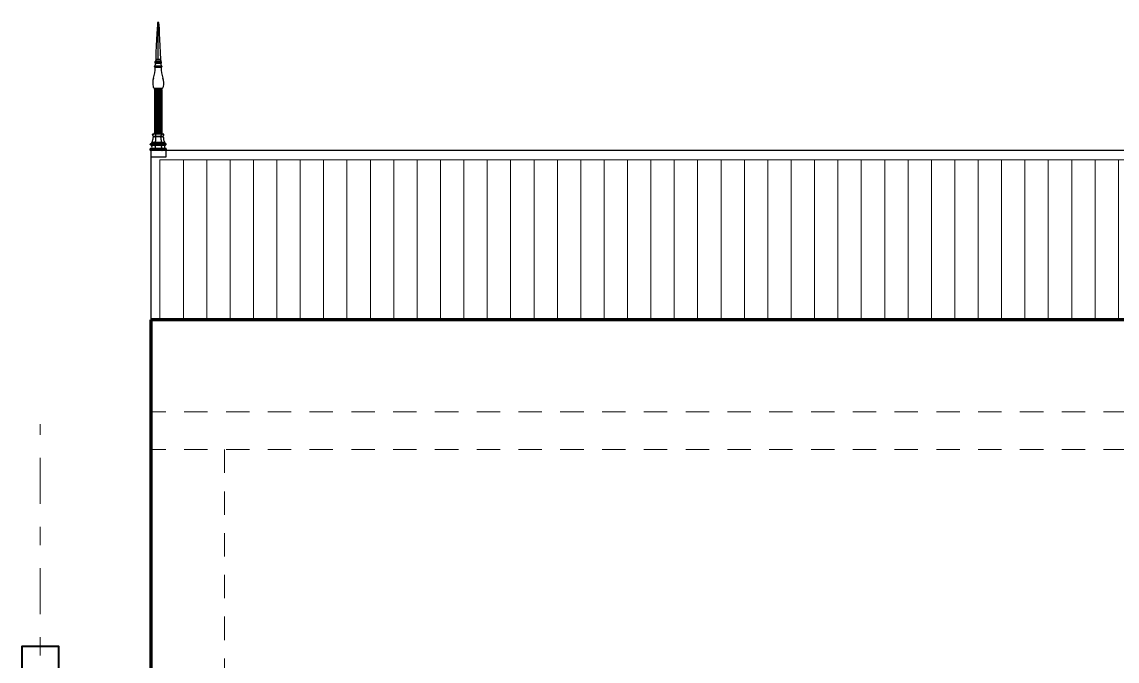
# Model space of a CAD drawing. Header units: millimetres. Extents: x 1119.4 to 1171.3, y 270.1 to 301.5.
# Drawn here: x 1131.19 to 1137.14, y 275.96 to 279.44 of the extents above; entities that cross this region are included whole.
import ezdxf

# ---------------------------------------------------------------- set-up
doc = ezdxf.new("R2010")
doc.units = ezdxf.units.MM
doc.linetypes.add('DASHDOT', pattern=[1, 0.5, -0.25, 0, -0.25])
doc.linetypes.add('TRAZOS2', pattern=[9.524999999999999, 6.349999999999999, -3.174999999999999])
for name, color, linetype, lineweight in [('005', 250, 'Continuous', 5), ('02', 196, 'Continuous', 20), ('03', 116, 'Continuous', 30), ('04', 20, 'Continuous', 40), ('08', 252, 'Continuous', 80), ('ejes', 252, 'DASHDOT', 15), ('seg', 251, 'TRAZOS2', 20)]:
    doc.layers.add(name, color=color, linetype=linetype, lineweight=lineweight)

msp = doc.modelspace()

# ---------------------------------------------------------------- hatches: boundary and pattern name
at = {"layer": '02'}
h = msp.add_hatch(dxfattribs=at)
h.set_pattern_fill('LINE', color=24, scale=0.04, angle=90, style=0)
h.set_pattern_definition([(90, (1131.943868977029, 277.8151396720377), (-0.127, 7.776250346772096e-18), [])])
h.paths.add_polyline_path([(1131.943868977029, 278.6850524880796), (1131.943868977029, 277.8151396720377), (1138.895076804749, 277.8151396720377), (1137.656659254134, 278.6850524880796)])

# ---------------------------------------------------------------- linework, layer by layer
at = {"layer": '005'}
msp.add_line((1131.893868977029, 277.1101314511987), (1131.893868977029, 275.9604183417381), dxfattribs=at)
at = {"layer": '02'}
msp.add_line((1131.893868977029, 277.3151396720376), (1131.893868977029, 277.1101314511987), dxfattribs=at)
at = {"layer": '02', "color": 24}
msp.add_lwpolyline([(1131.943868977029, 277.8151396720377), (1131.943868977029, 278.6850524880796), (1137.656659254134, 278.6850524880796), (1138.895076804749, 277.8151396720377)], dxfattribs=at)
at = {"layer": '03', "color": 30}
for p, q in [((1131.93439003851, 279.2303193354795), (1131.93439003851, 279.4350423244633)), ((1131.94626503851, 279.2303193354795), (1131.92251503851, 279.2303193354795)), ((1131.94626503851, 279.2290693354795), (1131.92251503851, 279.2290693354795)), ((1131.95314003851, 279.1945693254795), (1131.91564003851, 279.1945693254795)), ((1131.95314003851, 279.1895693254795), (1131.91564003851, 279.1895693254795)), ((1131.95126503851, 279.2153193354795), (1131.917515038509, 279.2153193354795)), ((1131.95126503851, 279.2115693354796), (1131.917515038509, 279.2115693354796)), ((1131.95064003851, 279.2190693354795), (1131.91814003851, 279.2190693354795)), ((1131.91814003851, 279.2153193354795), (1131.91814003851, 279.2190693354795)), ((1131.91814003851, 279.2110693404794), (1131.91814003851, 279.2115693354796)), ((1131.95064003851, 279.1870693254796), (1131.91814003851, 279.1870693254796)), ((1131.91814003851, 279.1869843354796), (1131.91814003851, 279.1870693254796)), ((1131.94914010351, 279.2095693254795), (1131.91963997851, 279.2095693254795)), ((1131.95064003851, 279.2153193354795), (1131.95064003851, 279.2190693354795)), ((1131.95064003851, 279.2110693404794), (1131.95064003851, 279.2115693354796)), ((1131.95064003851, 279.1869843354796), (1131.95064003851, 279.1870693254796)), ((1131.91427010351, 279.0674766759923), (1131.91427010351, 278.8250524880793)), ((1131.953137622079, 279.0720694953736), (1131.915637622079, 279.0720694953736)), ((1131.953137622079, 279.0670694953736), (1131.915637622079, 279.0670694953736)), ((1131.915638352769, 279.0720694953736), (1131.953136891388, 279.0720694953736)), ((1131.915638352769, 279.0670090559976), (1131.915638352769, 278.8275524880794)), ((1131.950637622079, 279.0645694953737), (1131.918137622079, 279.0645694953737)), ((1131.918137622079, 279.0644845053737), (1131.918137622079, 279.0645694953737)), ((1131.920255801383, 279.0645694953737), (1131.920255801383, 278.8275524880794)), ((1131.927316243012, 279.0645694953737), (1131.927316243012, 278.8275524880794)), ((1131.93439003851, 279.0645694953737), (1131.93439003851, 278.8250524880793)), ((1131.941459001146, 279.0645694953737), (1131.941459001146, 278.8275524880794)), ((1131.948519442775, 279.0645694953737), (1131.948519442775, 278.8275524880794)), ((1131.950637622079, 279.0644845053737), (1131.950637622079, 279.0645694953737)), ((1131.953136891389, 279.067009055997), (1131.953136891388, 278.8300524880793)), ((1131.95450509351, 279.0674766451915), (1131.95450509351, 278.8250524880793)), ((1131.903243977029, 278.8219274880794), (1131.903243977029, 278.8231774880793)), ((1131.963868977029, 278.8250524880793), (1131.905118977029, 278.8250524880793)), ((1131.958868977028, 278.8100524880794), (1131.909139057029, 278.8100524880794)), ((1131.957618977029, 278.8275524880794), (1131.911368977029, 278.8275524880794)), ((1131.911368977029, 278.8269274880794), (1131.911368977029, 278.8275524880794)), ((1131.956368977029, 278.8125524880794), (1131.912618977029, 278.8125524880794)), ((1131.953243977029, 278.8300524880793), (1131.915743977029, 278.8300524880793)), ((1131.915743977029, 278.8294274880793), (1131.915743977029, 278.8300524880793)), ((1131.918868977029, 278.8231774880793), (1131.918868977029, 278.8219274880794)), ((1131.922929037029, 278.8275524880794), (1131.922694052029, 278.8269274880794)), ((1131.925118977029, 278.8300524880793), (1131.924883992029, 278.8294274880793)), ((1131.943868977029, 278.8300524880793), (1131.944098927029, 278.8294274880793)), ((1131.946054037029, 278.8275524880794), (1131.946289022029, 278.8269274880794)), ((1131.950118977029, 278.8231774880793), (1131.950118977029, 278.8219274880794)), ((1131.953243977029, 278.8294274880793), (1131.953243977029, 278.8300524880793)), ((1131.957618977029, 278.8269274880794), (1131.957618977029, 278.8275524880794)), ((1131.965743977029, 278.8219274880794), (1131.965743977029, 278.8231774880793)), ((1131.891368977029, 278.7688024880794), (1131.891368977029, 278.7700524880794)), ((1131.977616537029, 278.7450524880793), (1131.891368977029, 278.7450524880793)), ((1131.975118977029, 278.7725524880793), (1131.893868977029, 278.7725524880793)), ((1131.975118977029, 278.7475524880792), (1131.893868977029, 278.7475524880792)), ((1131.973243977029, 278.7650524880794), (1131.895118977029, 278.7650524880794)), ((1131.895743977029, 278.7725524880793), (1131.895743977029, 278.7744274880794)), ((1131.895743977029, 278.7644274880794), (1131.895743977029, 278.7650524880794)), ((1131.971368977029, 278.7625524880793), (1131.897618977029, 278.7625524880793)), ((1131.898288992029, 278.7679619980794), (1131.898288992029, 278.7700524880794)), ((1131.969493977029, 278.7775524880793), (1131.898868977029, 278.7775524880793)), ((1131.899493977029, 278.7775524880793), (1131.899493977029, 278.7800524880794)), ((1131.969493977029, 278.7800524880794), (1131.899493977029, 278.7800524880794)), ((1131.903498952029, 278.7679619980794), (1131.903498952029, 278.7700524880794)), ((1131.908718987029, 278.7679619980794), (1131.908718987029, 278.7700524880794)), ((1131.913924062029, 278.7688024880794), (1131.913924062029, 278.7700524880794)), ((1131.915118977029, 278.7725524880793), (1131.915118977029, 278.7744274880794)), ((1131.916993977029, 278.7775524880793), (1131.916993977029, 278.7800524880794)), ((1131.924078942029, 278.7677689730793), (1131.924078942029, 278.7702349830794)), ((1131.934493977029, 278.7677689730793), (1131.934493977029, 278.7702349830794)), ((1131.944903982029, 278.7677689730793), (1131.944903982029, 278.7702349830794)), ((1131.951993977029, 278.7775524880793), (1131.951993977029, 278.7800524880794)), ((1131.953868977029, 278.7725524880793), (1131.953868977029, 278.7744274880794)), ((1131.955059012029, 278.7688024880794), (1131.955059012029, 278.7700524880794)), ((1131.960263937029, 278.7679619980794), (1131.960263937029, 278.7700524880794)), ((1131.965483967029, 278.7679619980794), (1131.965483967029, 278.7700524880794)), ((1131.969493977029, 278.7775524880793), (1131.969493977029, 278.7800524880794)), ((1131.970693932029, 278.7679619980794), (1131.970693932029, 278.7700524880794)), ((1131.973243977029, 278.7725524880793), (1131.973243977029, 278.7744274880794)), ((1131.973243977029, 278.7644274880794), (1131.973243977029, 278.7650524880794)), ((1131.977618977029, 278.7688024880794), (1131.977618977029, 278.7700524880794)), ((1131.977618977029, 278.7375524880794), (1131.891368977029, 278.7375524880794)), ((1131.975118977029, 278.7350524880794), (1131.893868977029, 278.7350524880794)), ((1131.893868977029, 278.7350524880793), (1131.893868977029, 278.7000925134422)), ((1131.975118977029, 278.7000925134423), (1131.893868977029, 278.7000925134423)), ((1131.975118977029, 278.7350524880793), (1131.975118977029, 278.7000925134423))]:
    msp.add_line(p, q, dxfattribs=at)
at = {"layer": '03'}
for p, q in [((1137.672465315303, 278.7350524880796), (1131.893868977029, 278.7350524880795)), ((1131.893868977029, 278.7350524880795), (1131.893868977029, 277.3151396720376))]:
    msp.add_line(p, q, dxfattribs=at)
at = {"layer": '03', "color": 30}
for points in [[(1131.920288962029, 278.8073714830794), (1131.920181232029, 278.8053330980794), (1131.920068932029, 278.8032949830792), (1131.919954032029, 278.8012570930794), (1131.919833942029, 278.7992194730793), (1131.919703177029, 278.7971824230793), (1131.919564017029, 278.7951459880794), (1131.919417992029, 278.7931100080793), (1131.919258992029, 278.7910749780793), (1131.919061697029, 278.7888793180792), (1131.918868977029, 278.7870119830794), (1131.918780172029, 278.7862847880793), (1131.918684042029, 278.7855584680793), (1131.918580892029, 278.7848334080793), (1131.918464012029, 278.7841109830794), (1131.918328512029, 278.7833921430794), (1131.918178977029, 278.7826744830794), (1131.918010212029, 278.7819586180793), (1131.917774007029, 278.7812684980794), (1131.917429462029, 278.7806321680794), (1131.916993977029, 278.7800524880794)], [(1131.918868977029, 278.8231774880793), (1131.918885457029, 278.8233053930794), (1131.918903922029, 278.8234329980794), (1131.918925132029, 278.8235598730794), (1131.918948937029, 278.8236864830794), (1131.918977162029, 278.8238127130794), (1131.919009052029, 278.8239379880794), (1131.919043842029, 278.8240620030793), (1131.919083977029, 278.8241844930794), (1131.919134177029, 278.8243082430794), (1131.919188957029, 278.8244204680793), (1131.919236257029, 278.8245023330793), (1131.919289052029, 278.8245804980794), (1131.919346427029, 278.8246545380794), (1131.919408987029, 278.8247244980794), (1131.919477042029, 278.8247900380794), (1131.919549062029, 278.8248509980793), (1131.919625052029, 278.8249069930794), (1131.919703942029, 278.8249589880794), (1131.919785422029, 278.8250076630794), (1131.919869042028, 278.8250524880793)], [(1131.918868977029, 278.8219274880794), (1131.918995472029, 278.8211626030794), (1131.919128987029, 278.8203989780793), (1131.919269522029, 278.8196369530793), (1131.919419057029, 278.8188764930794), (1131.919581412028, 278.8181182480794), (1131.919759022029, 278.8173634680793), (1131.919956932029, 278.8166134980794), (1131.920178947029, 278.8158699780794), (1131.920456197029, 278.8150905980793), (1131.920743977029, 278.8144274880793), (1131.920915487029, 278.8141106380793), (1131.921108967029, 278.8138069880794), (1131.921327322029, 278.8135213080794), (1131.921574057029, 278.8132595030794), (1131.921852222029, 278.8130294030793), (1131.922158927029, 278.8128400030794), (1131.922490502029, 278.8126989730794), (1131.922839012029, 278.8126054730794), (1131.923195302029, 278.8125566080794), (1131.923554037029, 278.8125524880794)], [(1131.922329062029, 278.8100524880794), (1131.922163352029, 278.8099937430794), (1131.921999012029, 278.8099295030794), (1131.921834827029, 278.8098600380793), (1131.921674002029, 278.8097845080794), (1131.921519277029, 278.8097014980793), (1131.921368977029, 278.8096094880793), (1131.921222342029, 278.8095078630794), (1131.921083942029, 278.8093959780792), (1131.920958517029, 278.8092738330794), (1131.920843922029, 278.8091379930794), (1131.920738637029, 278.8089830380793), (1131.920648917029, 278.8088184730793), (1131.920573082029, 278.8086473430794), (1131.920508992029, 278.8084714880794), (1131.920454672029, 278.8082921980794), (1131.920409047029, 278.8081105030793), (1131.920371052029, 278.8079270530794), (1131.920339012029, 278.8077424980794), (1131.920311542029, 278.8075572930794), (1131.920288962029, 278.8073714830794)], [(1131.922694052029, 278.8269274880794), (1131.922665367029, 278.8268357430794), (1131.922633932029, 278.8267449930794), (1131.922600362029, 278.8266553880794), (1131.922564047029, 278.8265669980793), (1131.922525597029, 278.8264798330794), (1131.922483937029, 278.8263940030794), (1131.922437857029, 278.8263099280794), (1131.922389027029, 278.8262274930794), (1131.922340812029, 278.8261505080793), (1131.922284047029, 278.8260670080793), (1131.922203327029, 278.8259569930793), (1131.922118947029, 278.8258499880793), (1131.922032582029, 278.8257453530794), (1131.921943932029, 278.8256424680794), (1131.921852222029, 278.8255412630793), (1131.921758992029, 278.8254414730794), (1131.921664542029, 278.8253430530793), (1131.921569022029, 278.8252454730793), (1131.921471977029, 278.8251485780794), (1131.921374012029, 278.8250524880793)], [(1131.923554037029, 278.8125524880794), (1131.923522452029, 278.8123728180793), (1131.923489037029, 278.8121934880794), (1131.923452717029, 278.8120147280794), (1131.923413962029, 278.8118364680794), (1131.923373372029, 278.8116587830793), (1131.923328972029, 278.8114819680794), (1131.923279377029, 278.8113064530794), (1131.923223992029, 278.8111325030794), (1131.923155327029, 278.8109528330793), (1131.923084067029, 278.8107944830793), (1131.923034322029, 278.8106987380794), (1131.922978932029, 278.8106060030793), (1131.922916982029, 278.8105173080794), (1131.922848927029, 278.8104330030794), (1131.922774467029, 278.8103536980793), (1131.922694052029, 278.8102804930794), (1131.922608907029, 278.8102136980793), (1131.922519032029, 278.8101535030794), (1131.922425802029, 278.8100996780794), (1131.922329062029, 278.8100524880794)], [(1131.924883992029, 278.8294274880793), (1131.924855457029, 278.8293357430794), (1131.924824027029, 278.8292449930793), (1131.924790457029, 278.8291553880794), (1131.924753987029, 278.8290669980794), (1131.924715537029, 278.8289798330794), (1131.924674032029, 278.8288940030794), (1131.924627952029, 278.8288099280793), (1131.924578972029, 278.8287274930793), (1131.924530752029, 278.8286505080794), (1131.924473992029, 278.8285670080794), (1131.924393577029, 278.8284571430794), (1131.924309042029, 278.8283499880794), (1131.924220082029, 278.8282451980793), (1131.924128987029, 278.8281424680794), (1131.924037282029, 278.8280412630794), (1131.923944052029, 278.8279414730794), (1131.923849447029, 278.8278428630794), (1131.923753927029, 278.8277454730794), (1131.923659322029, 278.8276485780793), (1131.923563957029, 278.8275524880794)], [(1131.944098927029, 278.8294274880793), (1131.944127617029, 278.8293357430794), (1131.944159047029, 278.8292449930793), (1131.944192467029, 278.8291554980793), (1131.944228932029, 278.8290669980794), (1131.944269982029, 278.8289795680794), (1131.944313927029, 278.8288940030794), (1131.944357412029, 278.8288100780794), (1131.944403952029, 278.8287274930793), (1131.944452167029, 278.8286505080794), (1131.944508932029, 278.8285670080794), (1131.944589497029, 278.8284571430794), (1131.944674032029, 278.8283499880794), (1131.944762837029, 278.8282451980793), (1131.944853932029, 278.8281424680794), (1131.944945792029, 278.8280412630794), (1131.945039022029, 278.8279414730794), (1131.945133627029, 278.8278429030794), (1131.945228992029, 278.8277454730794), (1131.945323597029, 278.8276485780793), (1131.945418967029, 278.8275524880794)], [(1131.950118977029, 278.8219274880794), (1131.949990042029, 278.8211625280794), (1131.949853932029, 278.8203989780793), (1131.949713552029, 278.8196369530793), (1131.949564017029, 278.8188764930794), (1131.949401662029, 278.8181182480794), (1131.949224052029, 278.8173634680793), (1131.949025992029, 278.8166134230794), (1131.948803977029, 278.8158699780794), (1131.948529317029, 278.8150908630794), (1131.948243977029, 278.8144274880793), (1131.948069877029, 278.8141104880793), (1131.947873952029, 278.8138069880794), (1131.947655752029, 278.8135213430794), (1131.947409017029, 278.8132595030794), (1131.947130547029, 278.8130292480794), (1131.946823997029, 278.8128400030794), (1131.946495472029, 278.8126992380794), (1131.946148947029, 278.8126054730794), (1131.945790212029, 278.8125564530794), (1131.945429037029, 278.8125524880794)], [(1131.945429037029, 278.8125524880794), (1131.945460622029, 278.8123728180793), (1131.945494042029, 278.8121934880794), (1131.945530357029, 278.8120147280794), (1131.945568962029, 278.8118364680794), (1131.945609547029, 278.8116588580793), (1131.945653952029, 278.8114819680794), (1131.945706137029, 278.8113062630794), (1131.945763967029, 278.8111325030794), (1131.945830192029, 278.8109529480794), (1131.945899007029, 278.8107944830793), (1131.945948752029, 278.8106987380794), (1131.946003987029, 278.8106060030793), (1131.946065937029, 278.8105173080794), (1131.946133992029, 278.8104330030794), (1131.946208607029, 278.8103536980793), (1131.946289022029, 278.8102804930794), (1131.946374167029, 278.8102136980793), (1131.946464042029, 278.8101535030794), (1131.946557272029, 278.8100996780794), (1131.946654012029, 278.8100524880794)], [(1131.946289022029, 278.8269274880794), (1131.946317557029, 278.8268357430794), (1131.946348992029, 278.8267449930794), (1131.946382557029, 278.8266553880794), (1131.946419027029, 278.8265669980793), (1131.946457482029, 278.8264798330794), (1131.946498982029, 278.8263940030794), (1131.946545067029, 278.8263099280794), (1131.946594047029, 278.8262274930794), (1131.946642262028, 278.8261505080793), (1131.946699027029, 278.8260670080793), (1131.946779592029, 278.8259569930793), (1131.946863972028, 278.8258499880793), (1131.946950337029, 278.8257453530794), (1131.947038992029, 278.8256424680794), (1131.947130697029, 278.8255412630793), (1131.947223927029, 278.8254414730794), (1131.947318382029, 278.8253430530793), (1131.947414052029, 278.8252454730793), (1131.947511097029, 278.8251485780794), (1131.947609062029, 278.8250524880793)], [(1131.946654012029, 278.8100524880794), (1131.946819722029, 278.8099937430794), (1131.946984062029, 278.8099295030794), (1131.947148092029, 278.8098600380793), (1131.947308922029, 278.8097845080794), (1131.947463642029, 278.8097014980793), (1131.947613942029, 278.8096094880793), (1131.947760582029, 278.8095078630794), (1131.947898977029, 278.8093959780792), (1131.948024407029, 278.8092738680793), (1131.948138997029, 278.8091379930794), (1131.948244282029, 278.8089830380793), (1131.948334007029, 278.8088184730793), (1131.948409842029, 278.8086473430794), (1131.948473927029, 278.8084714880794), (1131.948528402029, 278.8082922330793), (1131.948574027029, 278.8081105030793), (1131.948612022029, 278.8079270530794), (1131.948644062029, 278.8077424980794), (1131.948671377029, 278.8075572930794), (1131.948693962029, 278.8073714830794)], [(1131.948693962029, 278.8073714830794), (1131.948801687029, 278.8053331330793), (1131.948913992029, 278.8032949830792), (1131.949031332029, 278.8012570530793), (1131.949154012029, 278.7992194730793), (1131.949282337029, 278.7971824630794), (1131.949419057029, 278.7951459880794), (1131.949564932029, 278.7931100430794), (1131.949723927029, 278.7910749780793), (1131.949923817029, 278.7888792380794), (1131.950118977029, 278.7870119830794), (1131.950205342029, 278.7862848280794), (1131.950299032029, 278.7855584680793), (1131.950402027029, 278.7848334080793), (1131.950519062029, 278.7841109830794), (1131.950654562029, 278.7833922180794), (1131.950803947029, 278.7826744830794), (1131.950975147029, 278.7819585030794), (1131.951213947029, 278.7812684980794), (1131.951558342029, 278.7806321680794), (1131.951993977029, 278.7800524880794)], [(1131.950118977029, 278.8231774880793), (1131.950099907029, 278.8233054730794), (1131.950079002029, 278.8234329980794), (1131.950057792029, 278.8235599130794), (1131.950033987029, 278.8236864830794), (1131.950005912029, 278.8238127130794), (1131.949974022029, 278.8239379880794), (1131.949939077029, 278.8240621180794), (1131.949898947028, 278.8241844930794), (1131.949851337029, 278.8243079730794), (1131.949799002029, 278.8244204680793), (1131.949749257029, 278.8245024830794), (1131.949694022029, 278.8245804980794), (1131.949636497029, 278.8246545780794), (1131.949573937029, 278.8247244980794), (1131.949506032029, 278.8247900380794), (1131.949434012029, 278.8248509980793), (1131.949358022029, 278.8249070330794), (1131.949278982029, 278.8249589880794), (1131.949197502029, 278.8250076630794), (1131.949114037029, 278.8250524880793)], [(1131.898288992029, 278.7700524880794), (1131.898299977029, 278.7702210580794), (1131.898314017028, 278.7703894780793), (1131.898332172029, 278.7705577430793), (1131.898353992029, 278.7707254780794), (1131.898378712029, 278.7708924830794), (1131.898408927029, 278.7710584980794), (1131.898444937029, 278.7712231430794), (1131.898489037029, 278.7713859930793), (1131.898547477029, 278.7715505580793), (1131.898614002029, 278.7717004730794), (1131.898674427029, 278.7718121330794), (1131.898744007029, 278.7719189830793), (1131.898825492029, 278.7720201080793), (1131.898913992029, 278.7721144830793), (1131.899006157029, 278.7722024880793), (1131.899103962029, 278.7722839730794), (1131.899206962029, 278.7723589280794), (1131.899313927029, 278.7724284730793), (1131.899425007029, 278.7724930180793), (1131.899538992029, 278.7725524880793)], [(1131.898288992029, 278.7679619980794), (1131.898299522029, 278.7678123830793), (1131.898314017028, 278.7676629980793), (1131.898331717029, 278.7675136530794), (1131.898353992029, 278.7673649980794), (1131.898381157029, 278.7672174030794), (1131.898413962029, 278.7670709980794), (1131.898453022029, 278.7669261930794), (1131.898498952029, 278.7667834830793), (1131.898548392029, 278.7666508080794), (1131.898614002029, 278.7665069930794), (1131.898720817029, 278.7663188930793), (1131.898843952029, 278.7661414680792), (1131.898977927029, 278.7659748430793), (1131.899123952029, 278.7658179830794), (1131.899282492029, 278.7656708880794), (1131.899448967029, 278.7655329880794), (1131.899621542029, 278.7654032130794), (1131.899799002029, 278.7652804930793), (1131.899979667029, 278.7651634980793), (1131.900163992029, 278.7650524880794)], [(1131.903498952029, 278.7700524880794), (1131.903509937029, 278.7702210980793), (1131.903523977029, 278.7703894780793), (1131.903539542029, 278.7705577080794), (1131.903558922029, 278.7707254780794), (1131.903583637029, 278.7708924080794), (1131.903614002029, 278.7710584980794), (1131.903652457029, 278.7712232180794), (1131.903698997029, 278.7713859930793), (1131.903757437029, 278.7715505580793), (1131.903823967029, 278.7717004730794), (1131.903884542029, 278.7718122830794), (1131.903953972029, 278.7719189830793), (1131.904032552029, 278.7720197680793), (1131.904118917029, 278.7721144830793), (1131.904213677029, 278.7722026780793), (1131.904313927029, 278.7722839730794), (1131.904416922029, 278.7723589680794), (1131.904524037029, 278.7724284730793), (1131.904635122029, 278.7724930180793), (1131.904748952029, 278.7725524880793)], [(1131.903498952029, 278.7679619980794), (1131.903506887029, 278.7678124230794), (1131.903518942029, 278.7676629980793), (1131.903536642028, 278.7675136530794), (1131.903558922029, 278.7673649980794), (1131.903586082029, 278.7672174030794), (1131.903619042029, 278.7670709980794), (1131.903657952029, 278.7669263030793), (1131.903704032029, 278.7667834830793), (1131.903756062029, 278.7666505780793), (1131.903823967029, 278.7665069930794), (1131.903928182029, 278.7663192330793), (1131.904049032029, 278.7661414680792), (1131.904185597029, 278.7659746130794), (1131.904334067029, 278.7658179830794), (1131.904492452029, 278.7656708880794), (1131.904658927029, 278.7655329880794), (1131.904831502029, 278.7654032130794), (1131.905008962029, 278.7652804930793), (1131.905189627029, 278.7651634980793), (1131.905373952029, 278.7650524880794)], [(1131.908718987029, 278.7700524880794), (1131.908729972029, 278.7702210980793), (1131.908744007029, 278.7703894780793), (1131.908759572029, 278.7705577080794), (1131.908778952029, 278.7707254780794), (1131.908803672029, 278.7708924080794), (1131.908834037029, 278.7710584980794), (1131.908872487029, 278.7712232180794), (1131.908919027029, 278.7713859930793), (1131.908977467029, 278.7715505580793), (1131.909043997029, 278.7717004730794), (1131.909104572029, 278.7718122830794), (1131.909174002029, 278.7719189830793), (1131.909252587029, 278.7720197680793), (1131.909338947029, 278.7721144830793), (1131.909433707029, 278.7722026780793), (1131.909533957029, 278.7722839730794), (1131.909636952029, 278.7723589280794), (1131.909743917029, 278.7724284730793), (1131.909855002029, 278.7724930530794), (1131.909968987029, 278.7725524880793)], [(1131.908718987029, 278.7679619980794), (1131.908726917029, 278.7678124230794), (1131.908738972029, 278.7676629980793), (1131.908756672029, 278.7675136530794), (1131.908778952029, 278.7673649980794), (1131.908806112029, 278.7672174030794), (1131.908838917029, 278.7670709980794), (1131.908877982029, 278.7669263030793), (1131.908924062029, 278.7667834830793), (1131.908976097029, 278.7666505430793), (1131.909043997029, 278.7665069930794), (1131.909148212029, 278.7663192330793), (1131.909269062029, 278.7661414680792), (1131.909405632029, 278.7659746530794), (1131.909553947029, 278.7658179830794), (1131.909712482029, 278.7656708880794), (1131.909878957029, 278.7655329880794), (1131.910051537029, 278.7654032130794), (1131.910228992029, 278.7652804930793), (1131.910409657029, 278.7651634980793), (1131.910593987029, 278.7650524880794)], [(1131.912929037029, 278.7450524880793), (1131.912824822029, 278.7449447630794), (1131.912723957029, 278.7448329880793), (1131.912624012029, 278.7447177080793), (1131.912528952029, 278.7445989980794), (1131.912441212029, 278.7444763180794), (1131.912358967029, 278.7443499730794), (1131.912283592029, 278.7442199280794), (1131.912214012029, 278.7440864930794), (1131.912153282029, 278.7439625130794), (1131.912089042029, 278.7438114930794), (1131.912001762029, 278.7435711630794), (1131.911928977029, 278.7433259930793), (1131.911868857029, 278.7430775830793), (1131.911818962029, 278.7428269930793), (1131.911777457029, 278.7425751080793), (1131.911744042029, 278.7423220030794), (1131.911718252029, 278.7420677530794), (1131.911699027029, 278.7418129730794), (1131.911686057029, 278.7415586430794), (1131.911679037029, 278.7413024880793), (1131.911678427029, 278.7410407230793), (1131.911683922029, 278.7407789980792), (1131.911695517029, 278.7405175380794), (1131.911713982029, 278.7402564980794), (1131.911739767029, 278.7399959530794), (1131.911773947029, 278.7397364780794), (1131.911818352029, 278.7394786030794), (1131.911874042029, 278.7392229830793), (1131.911947897029, 278.7389575930794), (1131.912028922029, 278.7387239830794), (1131.912087822029, 278.7385868030793), (1131.912154042029, 278.7384529830794), (1131.912227897029, 278.7383231330793), (1131.912308922029, 278.7381974780794), (1131.912398032029, 278.7380765880794), (1131.912494007029, 278.7379610030792), (1131.912596397029, 278.7378509880793), (1131.912703972029, 278.7377465030794), (1131.912814292029, 278.7376468630794), (1131.912929037029, 278.7375524880794)], [(1131.914374042029, 278.7475524880792), (1131.914255332029, 278.7474987780794), (1131.914139057029, 278.7474394980794), (1131.914024617029, 278.7473749880794), (1131.913913992029, 278.7473044930792), (1131.913808707029, 278.7472270580794), (1131.913709067029, 278.7471424830793), (1131.913615532029, 278.7470509330793), (1131.913529012029, 278.7469524730793), (1131.913452567029, 278.7468524530793), (1131.913379017029, 278.7467369830792), (1131.913297537028, 278.7465812280793), (1131.913229027029, 278.7464194830794), (1131.913172567029, 278.7462540780793), (1131.913124042029, 278.7460860030794), (1131.913081167029, 278.7459159080794), (1131.913043937029, 278.7457444730794), (1131.913009602029, 278.7455722780793), (1131.912978932029, 278.7453994730794), (1131.912952537029, 278.7452262080794), (1131.912929037029, 278.7450524880793)], [(1131.913924062029, 278.7700524880794), (1131.913925587029, 278.7702322730794), (1131.913928947029, 278.7704119830794), (1131.913932762029, 278.7705915030793), (1131.913939017028, 278.7707709880793), (1131.913947102028, 278.7709503530793), (1131.913959007029, 278.7711294930793), (1131.913976097029, 278.7713082480793), (1131.913998982029, 278.7714864730793), (1131.914035757029, 278.7716734680794), (1131.914078942028, 278.7718374980793), (1131.914108542029, 278.7719288230794), (1131.914143942029, 278.7720179730794), (1131.914185447029, 278.7721041480794), (1131.914233967029, 278.7721870030792), (1131.914293022029, 278.7722652430793), (1131.914358937029, 278.7723369980794), (1131.914428367029, 278.7724016530793), (1131.914504047029, 278.7724594880793), (1131.914586907029, 278.7725098780794), (1131.914674032029, 278.7725524880793)], [(1131.913924062029, 278.7688024880794), (1131.913932912028, 278.7685134480794), (1131.913944052029, 278.7682244830794), (1131.913954887029, 278.7679357130794), (1131.913968922029, 278.7676469780794), (1131.913988912029, 278.7673582430793), (1131.914013937029, 278.7670700030794), (1131.914044912029, 278.7667825280794), (1131.914083977029, 278.7664959680794), (1131.914139822029, 278.7661920530794), (1131.914204062029, 278.7659309730793), (1131.914245262029, 278.7658083680793), (1131.914293937029, 278.7656884730794), (1131.914351612029, 278.7655723530793), (1131.914419057029, 278.7654619980793), (1131.914495197029, 278.7653593430794), (1131.914584007029, 278.7652669880794), (1131.914688987029, 278.7651886330793), (1131.914804037029, 278.7651264930794), (1131.914924122029, 278.7650809830794), (1131.915048942029, 278.7650524880794)], [(1131.916993977029, 278.7775524880793), (1131.916832237029, 278.7774883630793), (1131.916674002029, 278.7774174880793), (1131.916522022029, 278.7773399730794), (1131.916374012029, 278.7772544830793), (1131.916230427028, 278.7771598030794), (1131.916094017029, 278.7770554730794), (1131.915966602029, 278.7769411830794), (1131.915848957029, 278.7768169780793), (1131.915745962029, 278.7766881180794), (1131.915648917029, 278.7765399930794), (1131.915545002029, 278.7763462830794), (1131.915458942029, 278.7761439880793), (1131.915388297029, 278.7759365080793), (1131.915328942029, 278.7757254780794), (1131.915277517029, 278.7755120830793), (1131.915234032029, 278.7752969730793), (1131.915198937029, 278.7750806380794), (1131.915169027029, 278.7748634680794), (1131.915141867029, 278.7746457280793), (1131.915118977029, 278.7744274880794)], [(1131.915118977029, 278.7650524880794), (1131.915127372029, 278.7648871580793), (1131.915138967029, 278.7647219830794), (1131.915154682029, 278.7645570330794), (1131.915174062029, 278.7643924680793), (1131.915198782029, 278.7642285130794), (1131.915228992029, 278.7640654730794), (1131.915267447029, 278.7639038830794), (1131.915313987029, 278.7637445030792), (1131.915369682029, 278.7635840980794), (1131.915433922029, 278.7634365080794), (1131.915496937029, 278.7633224480794), (1131.915568962029, 278.7632134980794), (1131.915650442029, 278.7631102730794), (1131.915738942029, 278.7630134930794), (1131.915830952029, 278.7629228580794), (1131.915929067029, 278.7628379780793), (1131.916034812029, 278.7627593230794), (1131.916144062029, 278.7626860030792), (1131.916255147029, 278.7626168780794), (1131.916368977029, 278.7625524880793)], [(1131.916368977029, 278.7625524880793), (1131.916606557029, 278.7617946580793), (1131.916829032029, 278.7610319880794), (1131.917038382029, 278.7602650830794), (1131.917228962029, 278.7594934830794), (1131.917397117028, 278.7587168080794), (1131.917539022029, 278.7579349880793), (1131.917648582029, 278.7571480180794), (1131.917723957029, 278.7563569980792), (1131.917761802029, 278.7555582430792), (1131.917754017029, 278.7547689780794), (1131.917700612029, 278.7540171030794), (1131.917604027029, 278.7532694980792), (1131.917468677029, 278.7525281880794), (1131.917299002029, 278.7517939730794), (1131.917097892029, 278.7510674280794), (1131.916869007029, 278.7503490030794), (1131.916614037029, 278.7496388580794), (1131.916338917028, 278.7489364980794), (1131.916049767029, 278.7482408130794), (1131.915743977029, 278.7475524880792)], [(1131.924078942029, 278.7677689730793), (1131.924068412029, 278.7676240130794), (1131.924054067029, 278.7674794730793), (1131.924038657029, 278.7673355480794), (1131.924018972029, 278.7671919980794), (1131.923991657029, 278.7670491780793), (1131.923959007029, 278.7669074980794), (1131.923922382029, 278.7667669680794), (1131.923879047029, 278.7666284930793), (1131.923831902029, 278.7665000530794), (1131.923769032029, 278.7663610030794), (1131.923665272029, 278.7661804180793), (1131.923543967029, 278.7660110080793), (1131.923407857029, 278.7658535730794), (1131.923258932029, 278.7657085030794), (1131.923100852029, 278.7655749480793), (1131.922933922029, 278.7654524980794), (1131.922759207029, 278.7653408030794), (1131.922579002029, 278.7652375030793), (1131.922393302029, 278.7651412580793), (1131.922203942029, 278.7650524880794)], [(1131.924078942029, 278.7702349830794), (1131.924075887029, 278.7703645680793), (1131.924069022029, 278.7704940030794), (1131.924061087029, 278.7706231680794), (1131.924049032029, 278.7707519880794), (1131.924029347029, 278.7708799330794), (1131.924004017029, 278.7710070030794), (1131.923972432029, 278.7711329230793), (1131.923933982029, 278.7712569780792), (1131.923889122029, 278.7713766480792), (1131.923834037029, 278.7714965030793), (1131.923763997029, 278.7716251330794), (1131.923684042029, 278.7717480080794), (1131.923594932029, 278.7718649630792), (1131.923498952029, 278.7719765080793), (1131.923396412029, 278.7720826680793), (1131.923288992029, 278.7721839880794), (1131.923178062029, 278.7722810730794), (1131.923063927029, 278.7723744930794), (1131.922947652029, 278.7724650530794), (1131.922828942029, 278.7725524880793)], [(1131.924078942029, 278.7702349830794), (1131.924082142029, 278.7703645280794), (1131.924089012029, 278.7704940030794), (1131.924099387028, 278.7706232030794), (1131.924114037029, 278.7707519880794), (1131.924133872029, 278.7708800080794), (1131.924159047029, 278.7710070030794), (1131.924188042029, 278.7711328480793), (1131.924224052029, 278.7712569780792), (1131.924268912029, 278.7713766480792), (1131.924323997029, 278.7714965030793), (1131.924393882029, 278.7716249830794), (1131.924473992029, 278.7717480080794), (1131.924565847029, 278.7718653080793), (1131.924663962029, 278.7719765080793), (1131.924764057029, 278.7720825180794), (1131.924869042029, 278.7721839880794), (1131.924979972029, 278.7722810730794), (1131.925093952029, 278.7723744930794), (1131.925210227029, 278.7724650530794), (1131.925328942029, 278.7725524880793)], [(1131.924078942029, 278.7677689730793), (1131.924089622029, 278.7676240530794), (1131.924103962029, 278.7674794730793), (1131.924121817029, 278.7673354330793), (1131.924143942029, 278.7671919980794), (1131.924168812029, 278.7670492530793), (1131.924199027029, 278.7669074980794), (1131.924235647029, 278.7667670780794), (1131.924278982029, 278.7666284930793), (1131.924328727029, 278.7664997480794), (1131.924394032029, 278.7663610030794), (1131.924495197029, 278.7661805680793), (1131.924614067029, 278.7660110080793), (1131.924750022029, 278.7658537630793), (1131.924898947029, 278.7657085030794), (1131.925059772029, 278.7655747580794), (1131.925228992029, 278.7654524980794), (1131.925404012029, 278.7653406480794), (1131.925584067029, 278.7652375030793), (1131.925767172029, 278.7651412930793), (1131.925953942029, 278.7650524880794)], [(1131.934493977029, 278.7677689730793), (1131.934483297029, 278.7676240530794), (1131.934468952029, 278.7674794730793), (1131.934450947029, 278.7673354330793), (1131.934428977029, 278.7671919980794), (1131.934404257029, 278.7670493280793), (1131.934374042029, 278.7669074980794), (1131.934334827029, 278.7667668530794), (1131.934289052029, 278.7666284930793), (1131.934241902029, 278.7665000130794), (1131.934179037029, 278.7663610030794), (1131.934075277029, 278.7661802630794), (1131.933953972029, 278.7660110080793), (1131.933820607029, 278.7658539580793), (1131.933673972029, 278.7657085030794), (1131.933513142029, 278.7655747580794), (1131.933343922029, 278.7654524980794), (1131.933169057029, 278.7653406880794), (1131.932989002029, 278.7652375030793), (1131.932805747029, 278.7651412580793), (1131.932618977029, 278.7650524880794)], [(1131.934493977029, 278.7702349830794), (1131.934490927028, 278.7703645280794), (1131.934484062029, 278.7704940030794), (1131.934473682029, 278.7706232030794), (1131.934459037029, 278.7707519880794), (1131.934439202029, 278.7708800080794), (1131.934414022029, 278.7710070030794), (1131.934385032029, 278.7711328480793), (1131.934349022029, 278.7712569780792), (1131.934304157029, 278.7713764930794), (1131.934248922029, 278.7714965030793), (1131.934176442029, 278.7716253280794), (1131.934094047029, 278.7717480080794), (1131.934004932029, 278.7718649630792), (1131.933908957029, 278.7719765080793), (1131.933806112029, 278.7720828230794), (1131.933698997029, 278.7721839880794), (1131.933590657029, 278.7722808830794), (1131.933478962029, 278.7723744930794), (1131.933362692029, 278.7724650530794), (1131.933243977029, 278.7725524880793)], [(1131.934493977029, 278.7702349830794), (1131.934494587029, 278.7703645280794), (1131.934499012028, 278.7704940030794), (1131.934509392029, 278.7706232030794), (1131.934524037028, 278.7707519880794), (1131.934543877029, 278.7708799330794), (1131.934569052029, 278.7710070030794), (1131.934600637029, 278.7711330380794), (1131.934638937029, 278.7712569780792), (1131.934681202029, 278.7713763780794), (1131.934733997029, 278.7714965030793), (1131.934806632029, 278.7716252880793), (1131.934889027029, 278.7717480080794), (1131.934977987029, 278.7718649630792), (1131.935073967029, 278.7719765080793), (1131.935176502029, 278.7720826680793), (1131.935283927029, 278.7721839880794), (1131.935394857029, 278.7722810730794), (1131.935508992029, 278.7723744930794), (1131.935625267029, 278.7724650530794), (1131.935743977029, 278.7725524880793)], [(1131.934493977029, 278.7677689730793), (1131.934502067029, 278.7676240880794), (1131.934513967029, 278.7674794730793), (1131.934531822029, 278.7673354330793), (1131.934553947029, 278.7671919980794), (1131.934578817029, 278.7670493280793), (1131.934609032029, 278.7669074980794), (1131.934648247029, 278.7667668880794), (1131.934694022029, 278.7666284930793), (1131.934741172029, 278.7665000130794), (1131.934804037029, 278.7663610030794), (1131.934907642029, 278.7661804180793), (1131.935028952029, 278.7660110080793), (1131.935165062029, 278.7658536130793), (1131.935313987029, 278.7657085030794), (1131.935472067029, 278.7655749480793), (1131.935638997028, 278.7654524980794), (1131.935813712029, 278.7653408030794), (1131.935993917029, 278.7652375030793), (1131.936179617029, 278.7651412180793), (1131.936368977029, 278.7650524880794)], [(1131.944903982029, 278.7677689730793), (1131.944893302029, 278.7676240130794), (1131.944878957029, 278.7674794730793), (1131.944863547028, 278.7673355480794), (1131.944844017029, 278.7671919980794), (1131.944816702029, 278.7670491780793), (1131.944784047029, 278.7669074980794), (1131.944747427029, 278.7667670780794), (1131.944703942029, 278.7666284930793), (1131.944654197029, 278.7664997480794), (1131.944589042029, 278.7663610030794), (1131.944487877029, 278.7661805680793), (1131.944369007029, 278.7660110080793), (1131.944232902029, 278.7658535730794), (1131.944083977029, 278.7657085030794), (1131.943926047029, 278.7655751030794), (1131.943758962029, 278.7654524980794), (1131.943581352029, 278.7653404980794), (1131.943399007029, 278.7652375030793), (1131.943215752029, 278.7651412580793), (1131.943028982029, 278.7650524880794)], [(1131.944903982029, 278.7702349830794), (1131.944900932029, 278.7703645280794), (1131.944894062029, 278.7704940030794), (1131.944883687029, 278.7706232830793), (1131.944869042029, 278.7707519880794), (1131.944851797029, 278.7708798580794), (1131.944829062029, 278.7710070030794), (1131.944797477029, 278.7711329230793), (1131.944759022029, 278.7712569780792), (1131.944714162029, 278.7713766480792), (1131.944658927029, 278.7714965030793), (1131.944588887029, 278.7716251330794), (1131.944508932029, 278.7717480080794), (1131.944419972029, 278.7718649630792), (1131.944323997029, 278.7719765080793), (1131.944221302029, 278.7720826680793), (1131.944114037029, 278.7721839880794), (1131.944003102029, 278.7722810730794), (1131.943888967029, 278.7723744930794), (1131.943772697029, 278.7724650930794), (1131.943653982029, 278.7725524880793)], [(1131.944903982029, 278.7702349830794), (1131.944907187029, 278.7703645680793), (1131.944914052029, 278.7704940030794), (1131.944924427029, 278.7706232830793), (1131.944938927029, 278.7707519880794), (1131.944956167029, 278.7708798580794), (1131.944979057029, 278.7710070030794), (1131.945010642029, 278.7711329230793), (1131.945048942029, 278.7712569780792), (1131.945093802029, 278.7713766480792), (1131.945149037029, 278.7714965030793), (1131.945219077029, 278.7716251330794), (1131.945299032029, 278.7717480080794), (1131.945387992029, 278.7718649630792), (1131.945483967029, 278.7719765080793), (1131.945586662029, 278.7720826680793), (1131.945693932029, 278.7721839880794), (1131.945804862029, 278.7722810730794), (1131.945918997029, 278.7723744930794), (1131.946035267029, 278.7724650930794), (1131.946153982029, 278.7725524880793)], [(1131.944903982029, 278.7677689730793), (1131.944914662029, 278.7676240130794), (1131.944929007029, 278.7674794730793), (1131.944944417029, 278.7673355480794), (1131.944963947029, 278.7671919980794), (1131.944991262029, 278.7670491780793), (1131.945023917029, 278.7669074980794), (1131.945060692029, 278.7667669680794), (1131.945104027029, 278.7666284930793), (1131.945151177028, 278.7665000130794), (1131.945214042029, 278.7663610030794), (1131.945317647029, 278.7661804180793), (1131.945438957029, 278.7660110080793), (1131.945575062029, 278.7658535730794), (1131.945723992029, 278.7657085030794), (1131.945881917029, 278.7655751030794), (1131.946049002029, 278.7654524980794), (1131.946226612029, 278.7653404980794), (1131.946408957029, 278.7652375030793), (1131.946592217029, 278.7651412930793), (1131.946778982029, 278.7650524880794)], [(1131.952618977029, 278.7625524880793), (1131.952378807029, 278.7617945830793), (1131.952154042029, 278.7610319880794), (1131.951944692029, 278.7602650430794), (1131.951753957029, 278.7594934830794), (1131.951588402029, 278.7587169230794), (1131.951448937029, 278.7579349880793), (1131.951336937029, 278.7571480180794), (1131.951258962029, 278.7563569980792), (1131.951221272029, 278.7555582430792), (1131.951229057029, 278.7547689780794), (1131.951282462029, 278.7540171030794), (1131.951379047029, 278.7532694980792), (1131.951514242029, 278.7525282280794), (1131.951683922029, 278.7517939730794), (1131.951885032029, 278.7510673880794), (1131.952114067029, 278.7503490030794), (1131.952368887029, 278.7496389730794), (1131.952644002029, 278.7489364980794), (1131.952935597028, 278.7482408130794), (1131.953243977029, 278.7475524880792)], [(1131.951993977029, 278.7775524880793), (1131.952152977029, 278.7774884380793), (1131.952308922029, 278.7774174880793), (1131.952461052029, 278.7773399730794), (1131.952609062029, 278.7772544830793), (1131.952752647029, 278.7771597630793), (1131.952889057029, 278.7770554730794), (1131.953016317029, 278.7769411830794), (1131.953133962029, 278.7768169780793), (1131.953236962029, 278.7766881530794), (1131.953334007029, 278.7765399930794), (1131.953437917029, 278.7763462430794), (1131.953523977029, 278.7761439880793), (1131.953594627029, 278.7759365080793), (1131.953653982029, 278.7757254780794), (1131.953705402029, 278.7755121230792), (1131.953749042029, 278.7752969730793), (1131.953786582029, 278.7750806030793), (1131.953818932029, 278.7748634680794), (1131.953846092029, 278.7746457280793), (1131.953868977029, 278.7744274880794)], [(1131.953868977029, 278.7650524880794), (1131.953857992029, 278.7648871230793), (1131.953843952029, 278.7647219830794), (1131.953828392029, 278.7645570330794), (1131.953809012029, 278.7643924680793), (1131.953784292029, 278.7642285130794), (1131.953753927029, 278.7640654730794), (1131.953715477029, 278.7639038830794), (1131.953668937029, 278.7637445030792), (1131.953613242028, 278.7635840980794), (1131.953549002029, 278.7634365080794), (1131.953485982029, 278.7633224480794), (1131.953413962029, 278.7632134980794), (1131.953332482029, 278.7631102730794), (1131.953243977029, 278.7630134930794), (1131.953151967029, 278.7629228580794), (1131.953054007029, 278.7628379780793), (1131.952948112029, 278.7627591680794), (1131.952839012029, 278.7626860030792), (1131.952730367029, 278.7626169180794), (1131.952618977029, 278.7625524880793)], [(1131.955059012029, 278.7688024880794), (1131.955052757029, 278.7685134480794), (1131.955044057029, 278.7682244830794), (1131.955030477029, 278.7679356730794), (1131.955013997029, 278.7676469780794), (1131.954994007029, 278.7673582430793), (1131.954968987029, 278.7670700030794), (1131.954938007029, 278.7667825280794), (1131.954898947029, 278.7664959680794), (1131.954843102029, 278.7661920930793), (1131.954779012029, 278.7659309730793), (1131.954737662029, 278.7658083680793), (1131.954688987029, 278.7656884730794), (1131.954631462029, 278.7655723530793), (1131.954564017029, 278.7654619980793), (1131.954487572028, 278.7653591530794), (1131.954398917029, 278.7652669880794), (1131.954296837029, 278.7651890180792), (1131.954183922029, 278.7651264930794), (1131.954061392029, 278.7650808330794), (1131.953933982029, 278.7650524880794)], [(1131.955059012029, 278.7700524880794), (1131.955059927029, 278.7702322730794), (1131.955059012029, 278.7704119830794), (1131.955055197029, 278.7705915030793), (1131.955048942028, 278.7707709880793), (1131.955038262029, 278.7709503930794), (1131.955023917028, 278.7711294930793), (1131.955006827029, 278.7713082480793), (1131.954983937029, 278.7714864730793), (1131.954947167029, 278.7716734680794), (1131.954903982029, 278.7718374980793), (1131.954874382029, 278.7719288230794), (1131.954838982029, 278.7720179730794), (1131.954797477029, 278.7721043380794), (1131.954748952029, 278.7721870030792), (1131.954692647029, 278.7722648980794), (1131.954629017029, 278.7723369980794), (1131.954557152029, 278.7724018830794), (1131.954479027029, 278.7724594880793), (1131.954396172029, 278.7725098380794), (1131.954309042029, 278.7725524880793)], [(1131.954609032029, 278.7475524880792), (1131.954730797029, 278.7474985480794), (1131.954849052029, 278.7474394980794), (1131.954960592029, 278.7473751030793), (1131.955068932029, 278.7473044930792), (1131.955174217029, 278.7472270580794), (1131.955274007028, 278.7471424830793), (1131.955367542029, 278.7470509330793), (1131.955454062029, 278.7469524730793), (1131.955530507029, 278.7468524530793), (1131.955604057029, 278.7467369830792), (1131.955685537029, 278.7465812280793), (1131.955754047029, 278.7464194830794), (1131.955810507029, 278.7462540780793), (1131.955859032029, 278.7460860030794), (1131.955901752029, 278.7459159080794), (1131.955938987029, 278.7457444730794), (1131.955973317029, 278.7455722780793), (1131.956003987029, 278.7453994730794), (1131.956030537029, 278.7452261730793), (1131.956054037028, 278.7450524880793)], [(1131.956054037028, 278.7450524880793), (1131.956161002029, 278.7449444580793), (1131.956263997029, 278.7448329880793), (1131.956361197029, 278.7447178630794), (1131.956453972029, 278.7445989980794), (1131.956541707029, 278.7444764680794), (1131.956623952029, 278.7443499730794), (1131.956701927029, 278.7442197030792), (1131.956773947029, 278.7440864930794), (1131.956832082029, 278.7439625930793), (1131.956894032029, 278.7438114930794), (1131.956981312029, 278.7435711630794), (1131.957053947029, 278.7433259930793), (1131.957114067029, 278.7430775830793), (1131.957163962029, 278.7428269930793), (1131.957205467029, 278.7425751080793), (1131.957239037029, 278.7423220030794), (1131.957264822029, 278.7420677930794), (1131.957284047029, 278.7418129730794), (1131.957297017029, 278.7415586430794), (1131.957304037029, 278.7413024880793), (1131.957304647029, 278.7410407230793), (1131.957299002029, 278.7407789980792), (1131.957287407029, 278.7405175780793), (1131.957268942029, 278.7402564980794), (1131.957243157029, 278.7399959530794), (1131.957208977029, 278.7397364780794), (1131.957164722029, 278.7394786030794), (1131.957109032029, 278.7392229830793), (1131.957035027029, 278.7389576330794), (1131.956954002029, 278.7387239830794), (1131.956895252029, 278.7385868030793), (1131.956829032029, 278.7384529830794), (1131.956755177029, 278.7383231330793), (1131.956674002029, 278.7381974780794), (1131.956584737029, 278.7380764380794), (1131.956489067029, 278.7379610030792), (1131.956389427029, 278.7378512930794), (1131.956283987029, 278.7377465030794), (1131.956171227029, 278.7376468230793), (1131.956054037028, 278.7375524880794)], [(1131.960263937029, 278.7679619980794), (1131.960256002029, 278.7678124230794), (1131.960243947029, 278.7676629980793), (1131.960226247029, 278.7675136530794), (1131.960203972029, 278.7673649980794), (1131.960176807029, 278.7672174030794), (1131.960144002029, 278.7670709980794), (1131.960105092029, 278.7669263030793), (1131.960059012029, 278.7667834830793), (1131.960006827029, 278.7666505430793), (1131.959938927029, 278.7665069930794), (1131.959834862029, 278.7663192330793), (1131.959714012029, 278.7661414680792), (1131.959577442029, 278.7659746530794), (1131.959428977029, 278.7658179830794), (1131.959270437029, 278.7656708880794), (1131.959103962029, 278.7655329880794), (1131.958931387029, 278.7654032130794), (1131.958753927029, 278.7652804930793), (1131.958573262028, 278.7651634980793), (1131.958388937029, 278.7650524880794)], [(1131.960263937029, 278.7700524880794), (1131.960252952029, 278.7702210980793), (1131.960239067029, 278.7703894780793), (1131.960223347029, 278.7705577080794), (1131.960203972029, 278.7707254780794), (1131.960179252029, 278.7708924080794), (1131.960149037029, 278.7710584980794), (1131.960110587029, 278.7712232180794), (1131.960064047029, 278.7713859930793), (1131.960005607029, 278.7715505580793), (1131.959938927029, 278.7717004730794), (1131.959878347029, 278.7718122830794), (1131.959808922029, 278.7719189830793), (1131.959730337029, 278.7720197680793), (1131.959643972029, 278.7721144830793), (1131.959549217029, 278.7722026780793), (1131.959448967029, 278.7722839730794), (1131.959345967029, 278.7723589280794), (1131.959239002029, 278.7724284730793), (1131.959127922029, 278.7724930180793), (1131.959013937029, 278.7725524880793)], [(1131.965483967029, 278.7679619980794), (1131.965476032029, 278.7678124230794), (1131.965463982029, 278.7676629980793), (1131.965446282029, 278.7675136530794), (1131.965424002029, 278.7673649980794), (1131.965396842029, 278.7672174030794), (1131.965364037029, 278.7670709980794), (1131.965324972029, 278.7669261930794), (1131.965279042029, 278.7667834830793), (1131.965229452029, 278.7666508080794), (1131.965163992029, 278.7665069930794), (1131.965057332029, 278.7663190430794), (1131.964934042029, 278.7661414680792), (1131.964797477029, 278.7659746530794), (1131.964649007029, 278.7658179830794), (1131.964490317029, 278.7656707380794), (1131.964323997029, 278.7655329880794), (1131.964154317029, 278.7654035530794), (1131.963978992029, 278.7652804930793), (1131.963795887028, 278.7651634580794), (1131.963608967029, 278.7650524880794)], [(1131.965483967029, 278.7700524880794), (1131.965472982029, 278.7702210980793), (1131.965458942029, 278.7703894780793), (1131.965443227029, 278.7705577080794), (1131.965424002029, 278.7707254780794), (1131.965399282029, 278.7708924080794), (1131.965368917029, 278.7710584980794), (1131.965330467029, 278.7712233330793), (1131.965283927029, 278.7713859930793), (1131.965228077029, 278.7715502930794), (1131.965163992029, 278.7717004730794), (1131.965100822029, 278.7718124380793), (1131.965028952029, 278.7719189830793), (1131.964950217029, 278.7720199180794), (1131.964864002029, 278.7721144830793), (1131.964772147029, 278.7722023380794), (1131.964674032029, 278.7722839730794), (1131.964568442029, 278.7723591230794), (1131.964459037029, 278.7724284730793), (1131.964347952029, 278.7724930530794), (1131.964233967029, 278.7725524880793)], [(1131.970693932029, 278.7679619980794), (1131.970685997029, 278.7678124230794), (1131.970673942028, 278.7676629980793), (1131.970656242029, 278.7675136530794), (1131.970633962029, 278.7673649980794), (1131.970606802029, 278.7672174030794), (1131.970573997029, 278.7670709980794), (1131.970535087029, 278.7669263030793), (1131.970489002029, 278.7667834830793), (1131.970436817029, 278.7666505430793), (1131.970368917029, 278.7665069930794), (1131.970264852029, 278.7663192330793), (1131.970144002029, 278.7661414680792), (1131.970007437029, 278.7659746530794), (1131.969858967029, 278.7658179830794), (1131.969700432029, 278.7656708880794), (1131.969533957029, 278.7655329880794), (1131.969361382029, 278.7654032480793), (1131.969183922029, 278.7652804930793), (1131.969003257029, 278.7651634580794), (1131.968818932029, 278.7650524880794)], [(1131.970693932029, 278.7700524880794), (1131.970682942029, 278.7702210980793), (1131.970669057029, 278.7703894780793), (1131.970653342029, 278.7705576280794), (1131.970633962029, 278.7707254780794), (1131.970606802029, 278.7708925230794), (1131.970573997029, 278.7710584980794), (1131.970538137029, 278.7712231430794), (1131.970494042029, 278.7713859930793), (1131.970435597029, 278.7715505580793), (1131.970368917029, 278.7717004730794), (1131.970308492029, 278.7718122830794), (1131.970239067029, 278.7719189830793), (1131.970160332029, 278.7720197680793), (1131.970073967029, 278.7721144830793), (1131.969979207029, 278.7722026780793), (1131.969878957029, 278.7722839730794), (1131.969775962029, 278.7723589280794), (1131.969668997029, 278.7724284730793), (1131.969557912029, 278.7724930530794), (1131.969443932029, 278.7725524880793)], [(1131.914374042029, 278.7350524880794), (1131.914255332029, 278.7351061980794), (1131.914139057029, 278.7351654780794), (1131.914024617029, 278.7352299880794), (1131.913913992029, 278.7353004830794), (1131.913808707029, 278.7353779180794), (1131.913709067029, 278.7354624930792), (1131.913615532029, 278.7355540430793), (1131.913529012029, 278.7356525030793), (1131.913452567029, 278.7357525630794), (1131.913379017029, 278.7358679930793), (1131.913297537028, 278.7360237480793), (1131.913229027029, 278.7361854930793), (1131.913172567029, 278.7363508980794), (1131.913124042029, 278.7365189730793), (1131.913081167029, 278.7366890680794), (1131.913043937029, 278.7368605030794), (1131.913009602029, 278.7370326980792), (1131.912978932029, 278.7372055030794), (1131.912952537029, 278.7373787680793), (1131.912929037029, 278.7375524880794)], [(1131.954609032029, 278.7350524880794), (1131.954730797029, 278.7351064280793), (1131.954849052029, 278.7351654780794), (1131.954960592029, 278.7352298730793), (1131.955068932029, 278.7353004830794), (1131.955174217029, 278.7353779180794), (1131.955274007028, 278.7354624930792), (1131.955367542029, 278.7355540430793), (1131.955454062029, 278.7356525030793), (1131.955530507029, 278.7357525630794), (1131.955604057029, 278.7358679930793), (1131.955685537029, 278.7360237480793), (1131.955754047029, 278.7361854930793), (1131.955810507029, 278.7363508980794), (1131.955859032029, 278.7365189730793), (1131.955901752029, 278.7366890680794), (1131.955938987029, 278.7368605030794), (1131.955973317029, 278.7370326980792), (1131.956003987029, 278.7372055030794), (1131.956030537029, 278.7373788030794), (1131.956054037028, 278.7375524880794)]]:
    msp.add_lwpolyline(points, dxfattribs=at)
for centre, radius, start, end in [((1131.90032509851, 279.2328193354796), 0.02250005, 322.3330080000707, 350.4079900000347), ((1131.92251503851, 279.2296943354795), 0.000625, 90, 270), ((1131.968450098509, 279.2328193354796), 0.02250005, 189.5919950000949, 217.6670069999938), ((1131.94626503851, 279.2296943354795), 0.000625, 270, 90), ((1131.73064003851, 279.1869843354796), 0.1875, 341.8049929998962, 0), ((1131.91564003851, 279.1920693254796), 0.0025, 90, 270), ((1131.91814003851, 279.1945693254795), 0.002500005, 136.6190029999991, 180), ((1131.917515038509, 279.2134443354795), 0.001875, 90, 270), ((1131.91814003851, 279.1895693254795), 0.0025, 180, 270), ((1131.89814003851, 279.2095393404795), 0.0225, 323.91400099983, 0.07732400005813227), ((1131.91963997851, 279.2110693404794), 0.00149994, 180, 270), ((1131.97064003851, 279.2095393404795), 0.0225, 179.9230039999636, 216.0859990001674), ((1131.94914010351, 279.2110693404794), 0.001500015, 270, 0), ((1131.95064003851, 279.1895693254795), 0.0025, 270, 0), ((1132.13814003851, 279.1869843354796), 0.1875, 180, 198.1950070001038), ((1131.95126503851, 279.2134443354795), 0.001875, 270, 90), ((1131.95064003851, 279.1945693254795), 0.0025, 0, 43.38069899999213), ((1131.95314003851, 279.1920693254796), 0.0025, 270, 90), ((1131.99189003851, 279.1011148104795), 0.0875, 161.8049929998962, 191.2700039998875), ((1131.87689003851, 279.1011148104795), 0.0875, 348.7300110000115, 18.1949009998647), ((1131.92737511851, 279.0912658354796), 0.02249995, 198.8020020000117, 238.5579990001886), ((1131.915637622079, 279.0695694953737), 0.0025, 90, 270), ((1131.918137622079, 279.0670694953736), 0.0025, 180, 270), ((1131.950637622079, 279.0670694953736), 0.0025, 270, 0), ((1131.94140007851, 279.0912658354796), 0.02250005, 301.441985999742, 341.1979979999879), ((1131.953137622079, 279.0695694953737), 0.0025, 270, 90), ((1131.863008992029, 278.8042004730794), 0.04375005, 326.498992999824, 4.155950000052616), ((1131.905118977029, 278.8231774880793), 0.001875, 90, 180), ((1131.912618977029, 278.8219274880794), 0.009375, 180, 270), ((1131.909139057029, 278.8075524880794), 0.0025, 90, 184.1549990000483), ((1131.909493977029, 278.8269274880794), 0.001875, 270, 0), ((1131.910118977029, 278.8125524880794), 0.0025, 270, 0), ((1131.913868977029, 278.8294274880793), 0.001875, 270, 0), ((1131.955118977029, 278.8294274880793), 0.001875, 180, 270), ((1131.956368977029, 278.8219274880794), 0.009375, 270, 0), ((1131.958868977028, 278.8125524880794), 0.0025, 180, 270), ((1131.959493977029, 278.8269274880794), 0.001875, 180, 270), ((1131.959844017029, 278.8075524880794), 0.00250001, 355.8439940000179, 90), ((1132.005973927029, 278.8042004730794), 0.04375, 175.8439940000183, 213.501007000176), ((1131.963868977029, 278.8231774880793), 0.001875, 0, 90), ((1131.892929037029, 278.7413024880793), 0.0040625, 112.6200030000938, 247.3800049999572), ((1131.893868977029, 278.7700524880794), 0.0025, 90, 180), ((1131.895118977029, 278.7688024880794), 0.00375, 180, 270), ((1131.893868977029, 278.7450524880793), 0.0025, 90, 180), ((1131.898868977029, 278.7744274880794), 0.003125, 90, 180), ((1131.897618977029, 278.7644274880794), 0.001875, 180, 270), ((1131.891054037029, 278.7555994780794), 0.01, 306.4200130002009, 44.05239899980506), ((1131.977929037029, 278.7555994780794), 0.01, 135.9479979997722, 233.5800020000918), ((1131.970118977029, 278.7744274880794), 0.003125, 0, 90), ((1131.971368977029, 278.7644274880794), 0.001875, 270, 0), ((1131.973868977029, 278.7688024880794), 0.00375, 270, 0), ((1131.975118977029, 278.7700524880794), 0.0025, 0, 90), ((1131.975118977029, 278.7450524880793), 0.0025, 0, 90), ((1131.976054037029, 278.7413024880793), 0.0040625, 292.6199950000426, 67.38009599974566), ((1131.893868977029, 278.7375524880794), 0.0025, 180, 270), ((1131.975118977029, 278.7375524880794), 0.0025, 270, 0)]:
    msp.add_arc(centre, radius, start, end, dxfattribs=at)
msp.add_spline([(1131.922513853657, 279.2303305269461), (1131.93439003851, 279.4350423244617), (1131.946215687549, 279.2303193354795)], degree=3, dxfattribs=at)
at = {"layer": '04'}
msp.add_lwpolyline([(1131.193868977027, 272.0150524880796), (1131.393868977028, 272.0150524880796), (1131.393868977028, 276.0389549271027), (1131.193868977027, 276.0389549271027)], close=True, dxfattribs=at)
at = {"layer": '08'}
msp.add_lwpolyline([(1131.893868977029, 277.8151396720377), (1131.893868977029, 272.0150524880795), (1134.455402114179, 272.0150524880796), (1134.455402114179, 271.8150524880798), (1134.793868977028, 271.8150524880795), (1134.793868977028, 271.6150524880795), (1139.893868977029, 271.6150524880795), (1139.893868977029, 277.8151396720377)], close=True, dxfattribs=at)
at = {"layer": 'ejes', "ltscale": 0.5}
msp.add_line((1131.293868977027, 272.0150524880796), (1131.293868977027, 277.2487049590309), dxfattribs=at)
at = {"layer": 'seg', "ltscale": 0.02}
for p, q in [((1139.693868977029, 277.3151396720373), (1131.893868977029, 277.3151396720376)), ((1139.693868977029, 277.1101314511987), (1131.893868977029, 277.1101314511987)), ((1132.293868977029, 277.1101314511987), (1132.293868977029, 272.0150524880796))]:
    msp.add_line(p, q, dxfattribs=at)

doc.saveas('drawing.dxf')
